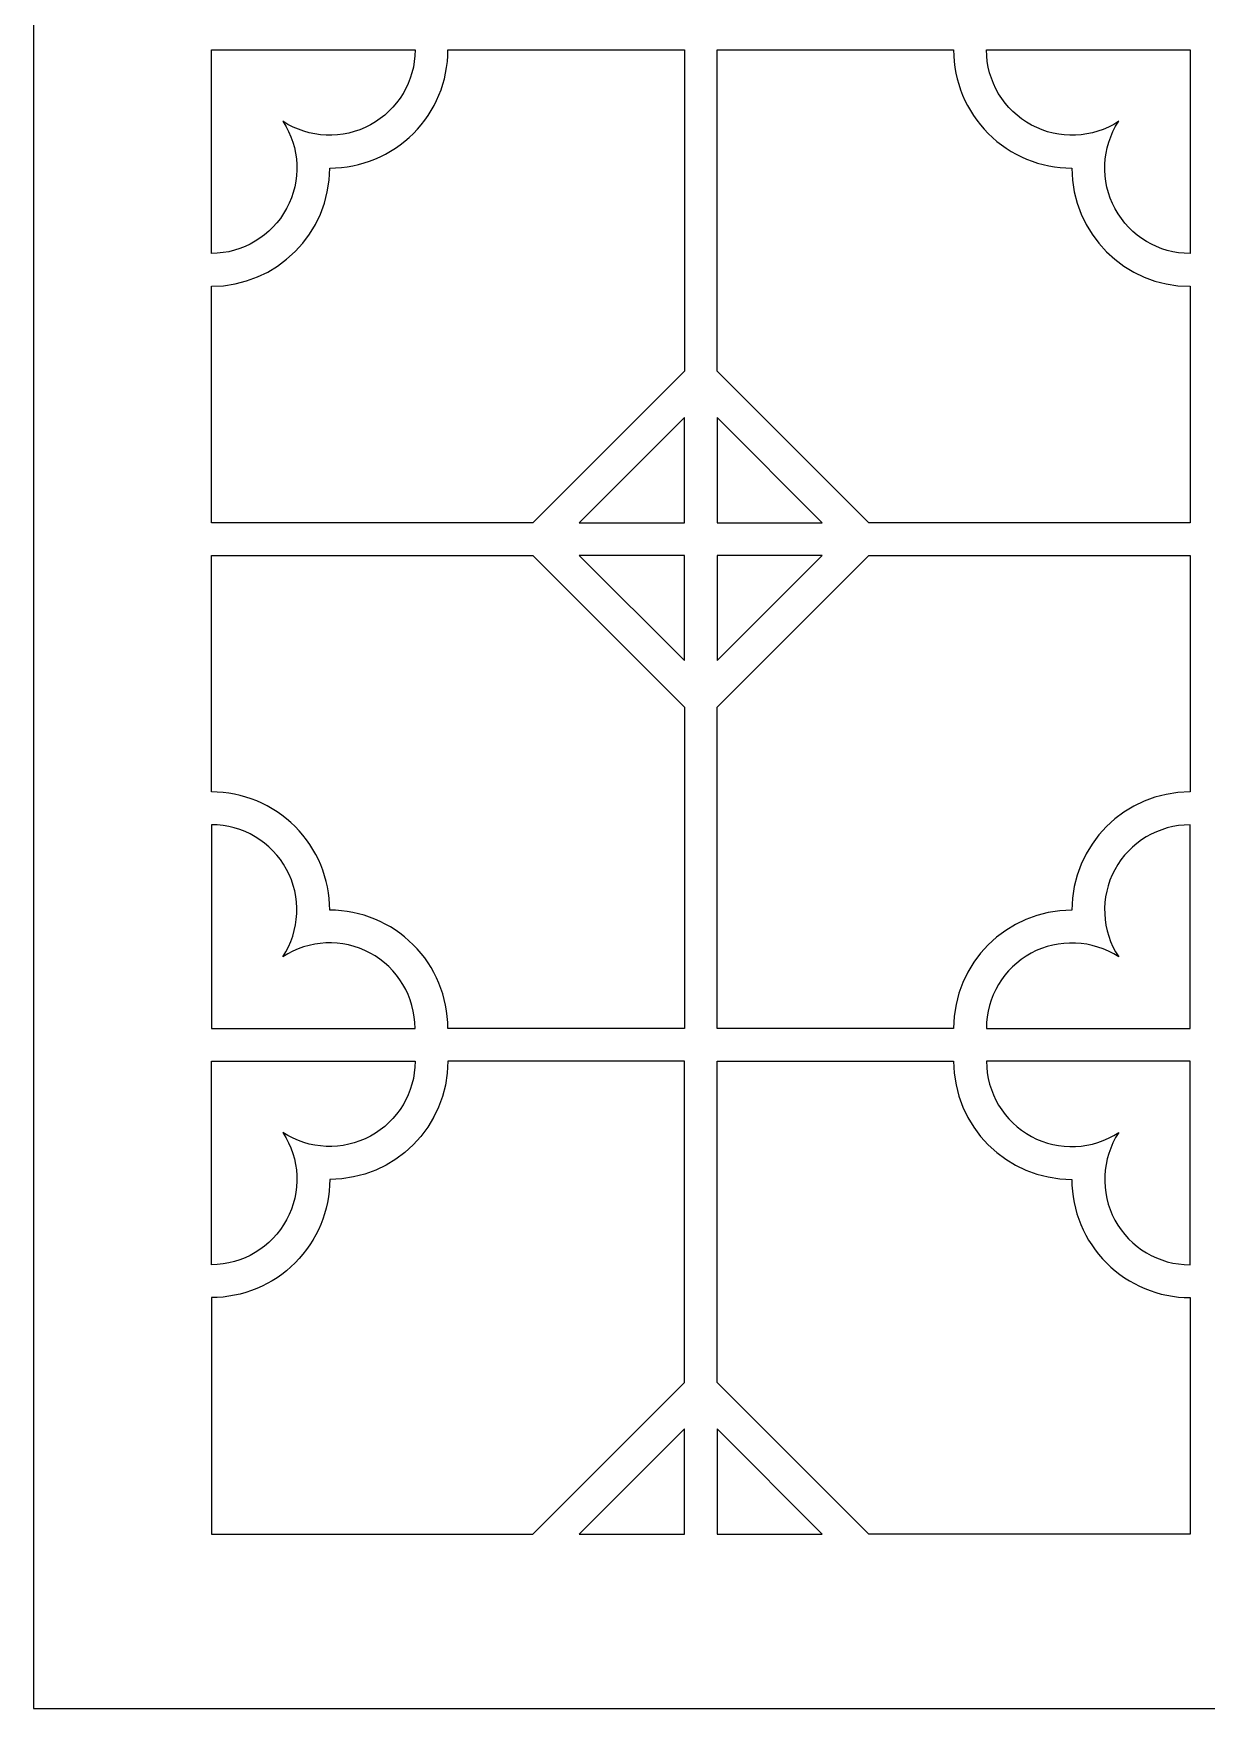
# Model space of a CAD drawing. Header units: centimetres. Extents: x -10.2 to 9.9, y -9.5 to 5.6.
# Drawn here: x 0.2 to 5.06, y -9.45 to -2.51 of the extents above; entities that cross this region are included whole.
import ezdxf

# ---------------------------------------------------------------- set-up
doc = ezdxf.new("R2010")
doc.units = ezdxf.units.CM
doc.header["$MEASUREMENT"] = 0

msp = doc.modelspace()

# ---------------------------------------------------------------- linework, layer by layer
at = {"color": 177}
for points, knots in [([(0.19997, 5.60612), (0.19997, 5.60612), (9.9253, 5.60612), (9.9253, 5.60612), (9.9253, 5.60612), (9.9253, 5.60612), (9.9253, -9.45455), (9.9253, -9.45455), (9.9253, -9.45455), (9.9253, -9.45455), (0.19997, -9.45455), (0.19997, -9.45455), (0.19997, -9.45455), (0.19997, -9.45455), (0.19997, 5.60612), (0.19997, 5.60612)], [0, 0, 0, 0, 0.2, 0.2, 0.2, 0.2, 0.4, 0.4, 0.4, 0.4, 0.6, 0.6, 0.6, 0.6, 1, 1, 1, 1]), ([(0.93765, -3.42168), (1.06793, -3.42138), (1.18748, -3.34978), (1.24909, -3.23511), (1.24909, -3.23511), (1.31079, -3.12043), (1.30539, -2.98236), (1.23367, -2.87369), (1.23367, -2.87369), (1.34274, -2.94481), (1.48191, -2.95054), (1.59635, -2.88835), (1.59635, -2.88835), (1.71087, -2.82619), (1.78209, -2.70784), (1.78173, -2.57761), (1.78173, -2.57761), (1.78173, -2.57761), (0.93765, -2.57761), (0.93765, -2.57761), (0.93765, -2.57761), (0.93765, -2.57761), (0.93765, -3.42168), (0.93765, -3.42168)], [0, 0, 0, 0, 0.1428571, 0.1428571, 0.1428571, 0.1428571, 0.2857143, 0.2857143, 0.2857143, 0.2857143, 0.4285714, 0.4285714, 0.4285714, 0.4285714, 0.5714286, 0.5714286, 0.5714286, 0.5714286, 0.7142857, 0.7142857, 0.7142857, 0.7142857, 1, 1, 1, 1]), ([(0.93765, -4.53804), (0.93765, -4.53804), (2.26991, -4.53804), (2.26991, -4.53804), (2.26991, -4.53804), (2.26991, -4.53804), (2.89802, -3.90979), (2.89802, -3.90979), (2.89802, -3.90979), (2.89802, -3.90979), (2.89802, -2.57761), (2.89802, -2.57761), (2.89802, -2.57761), (2.89802, -2.57761), (1.9179, -2.57761), (1.9179, -2.57761), (1.9179, -2.57761), (1.91797, -2.70757), (1.86637, -2.83217), (1.77459, -2.92415), (1.77459, -2.92415), (1.68281, -3.01592), (1.55763, -3.06764), (1.42783, -3.06771), (1.42783, -3.06771), (1.42794, -3.33819), (1.20821, -3.55765), (0.93765, -3.55778), (0.93765, -3.55778), (0.93765, -3.55778), (0.93765, -4.53804), (0.93765, -4.53804)], [0, 0, 0, 0, 0.1111111, 0.1111111, 0.1111111, 0.1111111, 0.2222222, 0.2222222, 0.2222222, 0.2222222, 0.3333333, 0.3333333, 0.3333333, 0.3333333, 0.4444444, 0.4444444, 0.4444444, 0.4444444, 0.5555556, 0.5555556, 0.5555556, 0.5555556, 0.6666667, 0.6666667, 0.6666667, 0.6666667, 0.7777778, 0.7777778, 0.7777778, 0.7777778, 1, 1, 1, 1]), ([(4.99457, -4.53804), (4.99457, -4.53804), (4.99457, -3.55778), (4.99457, -3.55778), (4.99457, -3.55778), (4.72403, -3.55804), (4.50461, -3.33819), (4.50447, -3.06771), (4.50447, -3.06771), (4.37456, -3.06777), (4.24992, -3.01627), (4.15804, -2.92448), (4.15804, -2.92448), (4.06611, -2.8327), (4.01444, -2.70757), (4.01435, -2.57761), (4.01435, -2.57761), (4.01435, -2.57761), (3.03418, -2.57761), (3.03418, -2.57761), (3.03418, -2.57761), (3.03418, -2.57761), (3.03418, -3.90979), (3.03418, -3.90979), (3.03418, -3.90979), (3.03418, -3.90979), (3.66234, -4.53804), (3.66234, -4.53804), (3.66234, -4.53804), (3.66234, -4.53804), (4.99457, -4.53804), (4.99457, -4.53804)], [0, 0, 0, 0, 0.1111111, 0.1111111, 0.1111111, 0.1111111, 0.2222222, 0.2222222, 0.2222222, 0.2222222, 0.3333333, 0.3333333, 0.3333333, 0.3333333, 0.4444444, 0.4444444, 0.4444444, 0.4444444, 0.5555556, 0.5555556, 0.5555556, 0.5555556, 0.6666667, 0.6666667, 0.6666667, 0.6666667, 0.7777778, 0.7777778, 0.7777778, 0.7777778, 1, 1, 1, 1]), ([(4.99457, -3.42168), (4.99457, -3.42168), (4.99457, -2.57761), (4.99457, -2.57761), (4.99457, -2.57761), (4.99457, -2.57761), (4.15051, -2.57761), (4.15051, -2.57761), (4.15051, -2.57761), (4.15076, -2.70784), (4.22254, -2.82749), (4.33712, -2.88911), (4.33712, -2.88911), (4.45182, -2.95068), (4.58986, -2.94529), (4.69862, -2.87369), (4.69862, -2.87369), (4.62736, -2.98267), (4.62172, -3.12198), (4.68387, -3.23647), (4.68387, -3.23647), (4.74602, -3.35085), (4.86436, -3.42202), (4.99457, -3.42168), (4.99457, -3.42168), (4.99457, -3.42168), (4.99457, -3.42168), (4.99457, -3.42168)], [0, 0, 0, 0, 0.125, 0.125, 0.125, 0.125, 0.25, 0.25, 0.25, 0.25, 0.375, 0.375, 0.375, 0.375, 0.5, 0.5, 0.5, 0.5, 0.625, 0.625, 0.625, 0.625, 0.75, 0.75, 0.75, 0.75, 1, 1, 1, 1]), ([(2.89802, -4.1023), (2.89802, -4.1023), (2.89802, -4.53804), (2.89802, -4.53804), (2.89802, -4.53804), (2.89802, -4.53804), (2.46242, -4.53804), (2.46242, -4.53804), (2.46242, -4.53804), (2.46242, -4.53804), (2.89802, -4.1023), (2.89802, -4.1023)], [0, 0, 0, 0, 0.25, 0.25, 0.25, 0.25, 0.5, 0.5, 0.5, 0.5, 1, 1, 1, 1]), ([(3.03418, -4.53804), (3.03418, -4.53804), (3.03418, -4.1023), (3.03418, -4.1023), (3.03418, -4.1023), (3.03418, -4.1023), (3.46975, -4.53804), (3.46975, -4.53804), (3.46975, -4.53804), (3.46975, -4.53804), (3.03418, -4.53804), (3.03418, -4.53804)], [0, 0, 0, 0, 0.25, 0.25, 0.25, 0.25, 0.5, 0.5, 0.5, 0.5, 1, 1, 1, 1]), ([(1.42783, -6.1444), (1.55763, -6.14438), (1.68228, -6.19588), (1.77416, -6.28768), (1.77416, -6.28768), (1.86609, -6.37946), (1.91787, -6.50454), (1.9179, -6.63448), (1.9179, -6.63448), (1.9179, -6.63448), (2.89802, -6.63448), (2.89802, -6.63448), (2.89802, -6.63448), (2.89802, -6.63448), (2.89802, -5.3023), (2.89802, -5.3023), (2.89802, -5.3023), (2.89802, -5.3023), (2.26991, -4.67412), (2.26991, -4.67412), (2.26991, -4.67412), (2.26991, -4.67412), (0.93765, -4.67412), (0.93765, -4.67412), (0.93765, -4.67412), (0.93765, -4.67412), (0.93765, -5.65433), (0.93765, -5.65433), (0.93765, -5.65433), (1.06766, -5.65431), (1.19236, -5.70597), (1.28427, -5.79782), (1.28427, -5.79782), (1.37612, -5.88975), (1.42774, -6.01444), (1.42783, -6.1444)], [0, 0, 0, 0, 0.1, 0.1, 0.1, 0.1, 0.2, 0.2, 0.2, 0.2, 0.3, 0.3, 0.3, 0.3, 0.4, 0.4, 0.4, 0.4, 0.5, 0.5, 0.5, 0.5, 0.6, 0.6, 0.6, 0.6, 0.7, 0.7, 0.7, 0.7, 0.8, 0.8, 0.8, 0.8, 1, 1, 1, 1]), ([(2.46242, -4.67412), (2.46242, -4.67412), (2.89802, -4.67412), (2.89802, -4.67412), (2.89802, -4.67412), (2.89802, -4.67412), (2.89802, -5.10985), (2.89802, -5.10985), (2.89802, -5.10985), (2.89802, -5.10985), (2.46242, -4.67412), (2.46242, -4.67412)], [0, 0, 0, 0, 0.25, 0.25, 0.25, 0.25, 0.5, 0.5, 0.5, 0.5, 1, 1, 1, 1]), ([(4.99457, -5.65433), (4.99457, -5.65433), (4.99457, -4.67412), (4.99457, -4.67412), (4.99457, -4.67412), (4.99457, -4.67412), (3.66234, -4.67412), (3.66234, -4.67412), (3.66234, -4.67412), (3.66234, -4.67412), (3.03418, -5.3023), (3.03418, -5.3023), (3.03418, -5.3023), (3.03418, -5.3023), (3.03418, -6.63448), (3.03418, -6.63448), (3.03418, -6.63448), (3.03418, -6.63448), (4.01435, -6.63448), (4.01435, -6.63448), (4.01435, -6.63448), (4.01416, -6.36405), (4.23395, -6.14461), (4.50447, -6.1444), (4.50447, -6.1444), (4.50422, -5.87393), (4.72403, -5.65451), (4.99457, -5.65433)], [0, 0, 0, 0, 0.125, 0.125, 0.125, 0.125, 0.25, 0.25, 0.25, 0.25, 0.375, 0.375, 0.375, 0.375, 0.5, 0.5, 0.5, 0.5, 0.625, 0.625, 0.625, 0.625, 0.75, 0.75, 0.75, 0.75, 1, 1, 1, 1]), ([(3.03418, -4.67412), (3.03418, -4.67412), (3.46975, -4.67412), (3.46975, -4.67412), (3.46975, -4.67412), (3.46975, -4.67412), (3.03418, -5.10985), (3.03418, -5.10985), (3.03418, -5.10985), (3.03418, -5.10985), (3.03418, -4.67412), (3.03418, -4.67412)], [0, 0, 0, 0, 0.25, 0.25, 0.25, 0.25, 0.5, 0.5, 0.5, 0.5, 1, 1, 1, 1]), ([(0.93765, -5.79049), (1.06759, -5.79009), (1.18721, -5.86116), (1.24922, -5.97528), (1.24922, -5.97528), (1.31121, -6.08944), (1.30466, -6.22973), (1.23367, -6.33856), (1.23367, -6.33856), (1.34218, -6.26696), (1.48108, -6.26076), (1.5955, -6.32221), (1.5955, -6.32221), (1.70997, -6.38375), (1.78146, -6.50454), (1.78173, -6.63448), (1.78173, -6.63448), (1.78173, -6.63448), (0.93765, -6.63448), (0.93765, -6.63448), (0.93765, -6.63448), (0.93765, -6.63448), (0.93765, -5.79049), (0.93765, -5.79049), (0.93765, -5.79049), (0.93765, -5.79049), (0.93765, -5.79049), (0.93765, -5.79049)], [0, 0, 0, 0, 0.125, 0.125, 0.125, 0.125, 0.25, 0.25, 0.25, 0.25, 0.375, 0.375, 0.375, 0.375, 0.5, 0.5, 0.5, 0.5, 0.625, 0.625, 0.625, 0.625, 0.75, 0.75, 0.75, 0.75, 1, 1, 1, 1]), ([(4.15051, -6.63448), (4.15024, -6.50454), (4.2212, -6.38501), (4.33541, -6.32304), (4.33541, -6.32304), (4.44953, -6.26108), (4.5898, -6.26756), (4.69862, -6.33856), (4.69862, -6.33856), (4.62711, -6.22997), (4.62093, -6.09103), (4.6823, -5.97668), (4.6823, -5.97668), (4.74386, -5.86227), (4.86463, -5.79076), (4.99457, -5.79049), (4.99457, -5.79049), (4.99457, -5.79049), (4.99457, -6.63448), (4.99457, -6.63448), (4.99457, -6.63448), (4.99457, -6.63448), (4.15051, -6.63448), (4.15051, -6.63448)], [0, 0, 0, 0, 0.1428571, 0.1428571, 0.1428571, 0.1428571, 0.2857143, 0.2857143, 0.2857143, 0.2857143, 0.4285714, 0.4285714, 0.4285714, 0.4285714, 0.5714286, 0.5714286, 0.5714286, 0.5714286, 0.7142857, 0.7142857, 0.7142857, 0.7142857, 1, 1, 1, 1]), ([(0.93765, -6.77067), (0.93765, -6.77067), (0.93765, -7.61468), (0.93765, -7.61468), (0.93765, -7.61468), (1.06793, -7.61447), (1.18748, -7.54274), (1.24903, -7.42808), (1.24903, -7.42808), (1.31079, -7.31342), (1.30539, -7.17536), (1.23367, -7.06653), (1.23367, -7.06653), (1.34274, -7.13781), (1.48191, -7.1434), (1.59635, -7.08139), (1.59635, -7.08139), (1.71087, -7.01919), (1.78209, -6.90082), (1.78173, -6.77067), (1.78173, -6.77067), (1.78173, -6.77067), (0.93765, -6.77067), (0.93765, -6.77067)], [0, 0, 0, 0, 0.1428571, 0.1428571, 0.1428571, 0.1428571, 0.2857143, 0.2857143, 0.2857143, 0.2857143, 0.4285714, 0.4285714, 0.4285714, 0.4285714, 0.5714286, 0.5714286, 0.5714286, 0.5714286, 0.7142857, 0.7142857, 0.7142857, 0.7142857, 1, 1, 1, 1]), ([(0.93765, -7.7508), (1.06784, -7.75073), (1.19247, -7.69902), (1.28441, -7.60692), (1.28441, -7.60692), (1.37635, -7.51493), (1.42789, -7.39092), (1.42783, -7.26069), (1.42783, -7.26069), (1.69861, -7.26053), (1.91797, -7.04153), (1.9179, -6.77067), (1.9179, -6.77067), (1.9179, -6.77067), (2.89802, -6.77067), (2.89802, -6.77067), (2.89802, -6.77067), (2.89802, -6.77067), (2.89802, -8.10282), (2.89802, -8.10282), (2.89802, -8.10282), (2.89802, -8.10282), (2.26991, -8.73106), (2.26991, -8.73106), (2.26991, -8.73106), (2.26991, -8.73106), (0.93765, -8.73106), (0.93765, -8.73106), (0.93765, -8.73106), (0.93765, -8.73106), (0.93765, -7.7508), (0.93765, -7.7508)], [0, 0, 0, 0, 0.1111111, 0.1111111, 0.1111111, 0.1111111, 0.2222222, 0.2222222, 0.2222222, 0.2222222, 0.3333333, 0.3333333, 0.3333333, 0.3333333, 0.4444444, 0.4444444, 0.4444444, 0.4444444, 0.5555556, 0.5555556, 0.5555556, 0.5555556, 0.6666667, 0.6666667, 0.6666667, 0.6666667, 0.7777778, 0.7777778, 0.7777778, 0.7777778, 1, 1, 1, 1]), ([(4.99457, -7.7508), (4.86463, -7.7508), (4.73987, -7.69915), (4.64796, -7.60728), (4.64796, -7.60728), (4.55606, -7.51536), (4.5045, -7.39074), (4.50447, -7.26069), (4.50447, -7.26069), (4.23395, -7.26082), (4.01461, -7.04105), (4.01435, -6.77067), (4.01435, -6.77067), (4.01435, -6.77067), (3.03418, -6.77067), (3.03418, -6.77067), (3.03418, -6.77067), (3.03418, -6.77067), (3.03418, -8.10282), (3.03418, -8.10282), (3.03418, -8.10282), (3.03418, -8.10282), (3.66234, -8.73106), (3.66234, -8.73106), (3.66234, -8.73106), (3.66234, -8.73106), (4.99457, -8.73106), (4.99457, -8.73106), (4.99457, -8.73106), (4.99457, -8.73106), (4.99457, -7.7508), (4.99457, -7.7508), (4.99457, -7.7508), (4.99457, -7.7508), (4.99457, -7.7508), (4.99457, -7.7508)], [0, 0, 0, 0, 0.1, 0.1, 0.1, 0.1, 0.2, 0.2, 0.2, 0.2, 0.3, 0.3, 0.3, 0.3, 0.4, 0.4, 0.4, 0.4, 0.5, 0.5, 0.5, 0.5, 0.6, 0.6, 0.6, 0.6, 0.7, 0.7, 0.7, 0.7, 0.8, 0.8, 0.8, 0.8, 1, 1, 1, 1]), ([(4.69862, -7.06653), (4.59008, -7.13808), (4.45114, -7.14443), (4.33674, -7.08291), (4.33674, -7.08291), (4.22232, -7.02141), (4.15084, -6.90056), (4.15051, -6.77067), (4.15051, -6.77067), (4.15051, -6.77067), (4.99457, -6.77067), (4.99457, -6.77067), (4.99457, -6.77067), (4.99457, -6.77067), (4.99457, -7.61468), (4.99457, -7.61468), (4.99457, -7.61468), (4.86463, -7.61495), (4.74506, -7.54403), (4.68307, -7.42981), (4.68307, -7.42981), (4.62108, -7.31568), (4.62757, -7.17536), (4.69862, -7.06653), (4.69862, -7.06653), (4.69862, -7.06653), (4.69862, -7.06653), (4.69862, -7.06653)], [0, 0, 0, 0, 0.125, 0.125, 0.125, 0.125, 0.25, 0.25, 0.25, 0.25, 0.375, 0.375, 0.375, 0.375, 0.5, 0.5, 0.5, 0.5, 0.625, 0.625, 0.625, 0.625, 0.75, 0.75, 0.75, 0.75, 1, 1, 1, 1]), ([(2.89802, -8.29531), (2.89802, -8.29531), (2.89802, -8.73106), (2.89802, -8.73106), (2.89802, -8.73106), (2.89802, -8.73106), (2.46242, -8.73106), (2.46242, -8.73106), (2.46242, -8.73106), (2.46242, -8.73106), (2.89802, -8.29531), (2.89802, -8.29531)], [0, 0, 0, 0, 0.25, 0.25, 0.25, 0.25, 0.5, 0.5, 0.5, 0.5, 1, 1, 1, 1]), ([(3.03418, -8.29531), (3.03418, -8.29531), (3.46975, -8.73106), (3.46975, -8.73106), (3.46975, -8.73106), (3.46975, -8.73106), (3.03418, -8.73106), (3.03418, -8.73106), (3.03418, -8.73106), (3.03418, -8.73106), (3.03418, -8.29531), (3.03418, -8.29531)], [0, 0, 0, 0, 0.25, 0.25, 0.25, 0.25, 0.5, 0.5, 0.5, 0.5, 1, 1, 1, 1])]:
    msp.add_open_spline(points, degree=3, knots=knots, dxfattribs=at)
at = {"lineweight": 9}
for points, knots in [([(0.19997, 5.60612), (0.19997, 5.60612), (9.9253, 5.60612), (9.9253, 5.60612), (9.9253, 5.60612), (9.9253, 5.60612), (9.9253, -9.45455), (9.9253, -9.45455), (9.9253, -9.45455), (9.9253, -9.45455), (0.19997, -9.45455), (0.19997, -9.45455), (0.19997, -9.45455), (0.19997, -9.45455), (0.19997, 5.60612), (0.19997, 5.60612)], [0, 0, 0, 0, 0.2, 0.2, 0.2, 0.2, 0.4, 0.4, 0.4, 0.4, 0.6, 0.6, 0.6, 0.6, 1, 1, 1, 1]), ([(0.93765, -3.42168), (1.06793, -3.42138), (1.18748, -3.34978), (1.24909, -3.23511), (1.24909, -3.23511), (1.31079, -3.12043), (1.30539, -2.98236), (1.23367, -2.87369), (1.23367, -2.87369), (1.34274, -2.94481), (1.48191, -2.95054), (1.59635, -2.88835), (1.59635, -2.88835), (1.71087, -2.82619), (1.78209, -2.70784), (1.78173, -2.57761), (1.78173, -2.57761), (1.78173, -2.57761), (0.93765, -2.57761), (0.93765, -2.57761), (0.93765, -2.57761), (0.93765, -2.57761), (0.93765, -3.42168), (0.93765, -3.42168)], [0, 0, 0, 0, 0.1428571, 0.1428571, 0.1428571, 0.1428571, 0.2857143, 0.2857143, 0.2857143, 0.2857143, 0.4285714, 0.4285714, 0.4285714, 0.4285714, 0.5714286, 0.5714286, 0.5714286, 0.5714286, 0.7142857, 0.7142857, 0.7142857, 0.7142857, 1, 1, 1, 1]), ([(0.93765, -4.53804), (0.93765, -4.53804), (2.26991, -4.53804), (2.26991, -4.53804), (2.26991, -4.53804), (2.26991, -4.53804), (2.89802, -3.90979), (2.89802, -3.90979), (2.89802, -3.90979), (2.89802, -3.90979), (2.89802, -2.57761), (2.89802, -2.57761), (2.89802, -2.57761), (2.89802, -2.57761), (1.9179, -2.57761), (1.9179, -2.57761), (1.9179, -2.57761), (1.91797, -2.70757), (1.86637, -2.83217), (1.77459, -2.92415), (1.77459, -2.92415), (1.68281, -3.01592), (1.55763, -3.06764), (1.42783, -3.06771), (1.42783, -3.06771), (1.42794, -3.33819), (1.20821, -3.55765), (0.93765, -3.55778), (0.93765, -3.55778), (0.93765, -3.55778), (0.93765, -4.53804), (0.93765, -4.53804)], [0, 0, 0, 0, 0.1111111, 0.1111111, 0.1111111, 0.1111111, 0.2222222, 0.2222222, 0.2222222, 0.2222222, 0.3333333, 0.3333333, 0.3333333, 0.3333333, 0.4444444, 0.4444444, 0.4444444, 0.4444444, 0.5555556, 0.5555556, 0.5555556, 0.5555556, 0.6666667, 0.6666667, 0.6666667, 0.6666667, 0.7777778, 0.7777778, 0.7777778, 0.7777778, 1, 1, 1, 1]), ([(4.99457, -4.53804), (4.99457, -4.53804), (4.99457, -3.55778), (4.99457, -3.55778), (4.99457, -3.55778), (4.72403, -3.55804), (4.50461, -3.33819), (4.50447, -3.06771), (4.50447, -3.06771), (4.37456, -3.06777), (4.24992, -3.01627), (4.15804, -2.92448), (4.15804, -2.92448), (4.06611, -2.8327), (4.01444, -2.70757), (4.01435, -2.57761), (4.01435, -2.57761), (4.01435, -2.57761), (3.03418, -2.57761), (3.03418, -2.57761), (3.03418, -2.57761), (3.03418, -2.57761), (3.03418, -3.90979), (3.03418, -3.90979), (3.03418, -3.90979), (3.03418, -3.90979), (3.66234, -4.53804), (3.66234, -4.53804), (3.66234, -4.53804), (3.66234, -4.53804), (4.99457, -4.53804), (4.99457, -4.53804)], [0, 0, 0, 0, 0.1111111, 0.1111111, 0.1111111, 0.1111111, 0.2222222, 0.2222222, 0.2222222, 0.2222222, 0.3333333, 0.3333333, 0.3333333, 0.3333333, 0.4444444, 0.4444444, 0.4444444, 0.4444444, 0.5555556, 0.5555556, 0.5555556, 0.5555556, 0.6666667, 0.6666667, 0.6666667, 0.6666667, 0.7777778, 0.7777778, 0.7777778, 0.7777778, 1, 1, 1, 1]), ([(4.99457, -3.42168), (4.99457, -3.42168), (4.99457, -2.57761), (4.99457, -2.57761), (4.99457, -2.57761), (4.99457, -2.57761), (4.15051, -2.57761), (4.15051, -2.57761), (4.15051, -2.57761), (4.15076, -2.70784), (4.22254, -2.82749), (4.33712, -2.88911), (4.33712, -2.88911), (4.45182, -2.95068), (4.58986, -2.94529), (4.69862, -2.87369), (4.69862, -2.87369), (4.62736, -2.98267), (4.62172, -3.12198), (4.68387, -3.23647), (4.68387, -3.23647), (4.74602, -3.35085), (4.86436, -3.42202), (4.99457, -3.42168)], [0, 0, 0, 0, 0.1428571, 0.1428571, 0.1428571, 0.1428571, 0.2857143, 0.2857143, 0.2857143, 0.2857143, 0.4285714, 0.4285714, 0.4285714, 0.4285714, 0.5714286, 0.5714286, 0.5714286, 0.5714286, 0.7142857, 0.7142857, 0.7142857, 0.7142857, 1, 1, 1, 1]), ([(2.89802, -4.1023), (2.89802, -4.1023), (2.89802, -4.53804), (2.89802, -4.53804), (2.89802, -4.53804), (2.89802, -4.53804), (2.46242, -4.53804), (2.46242, -4.53804), (2.46242, -4.53804), (2.46242, -4.53804), (2.89802, -4.1023), (2.89802, -4.1023)], [0, 0, 0, 0, 0.25, 0.25, 0.25, 0.25, 0.5, 0.5, 0.5, 0.5, 1, 1, 1, 1]), ([(3.03418, -4.53804), (3.03418, -4.53804), (3.03418, -4.1023), (3.03418, -4.1023), (3.03418, -4.1023), (3.03418, -4.1023), (3.46975, -4.53804), (3.46975, -4.53804), (3.46975, -4.53804), (3.46975, -4.53804), (3.03418, -4.53804), (3.03418, -4.53804)], [0, 0, 0, 0, 0.25, 0.25, 0.25, 0.25, 0.5, 0.5, 0.5, 0.5, 1, 1, 1, 1]), ([(1.42783, -6.1444), (1.55763, -6.14438), (1.68228, -6.19588), (1.77416, -6.28768), (1.77416, -6.28768), (1.86609, -6.37946), (1.91787, -6.50454), (1.9179, -6.63448), (1.9179, -6.63448), (1.9179, -6.63448), (2.89802, -6.63448), (2.89802, -6.63448), (2.89802, -6.63448), (2.89802, -6.63448), (2.89802, -5.3023), (2.89802, -5.3023), (2.89802, -5.3023), (2.89802, -5.3023), (2.26991, -4.67412), (2.26991, -4.67412), (2.26991, -4.67412), (2.26991, -4.67412), (0.93765, -4.67412), (0.93765, -4.67412), (0.93765, -4.67412), (0.93765, -4.67412), (0.93765, -5.65433), (0.93765, -5.65433), (0.93765, -5.65433), (1.06766, -5.65431), (1.19236, -5.70597), (1.28427, -5.79782), (1.28427, -5.79782), (1.37612, -5.88975), (1.42774, -6.01444), (1.42783, -6.1444)], [0, 0, 0, 0, 0.1, 0.1, 0.1, 0.1, 0.2, 0.2, 0.2, 0.2, 0.3, 0.3, 0.3, 0.3, 0.4, 0.4, 0.4, 0.4, 0.5, 0.5, 0.5, 0.5, 0.6, 0.6, 0.6, 0.6, 0.7, 0.7, 0.7, 0.7, 0.8, 0.8, 0.8, 0.8, 1, 1, 1, 1]), ([(2.46242, -4.67412), (2.46242, -4.67412), (2.89802, -4.67412), (2.89802, -4.67412), (2.89802, -4.67412), (2.89802, -4.67412), (2.89802, -5.10985), (2.89802, -5.10985), (2.89802, -5.10985), (2.89802, -5.10985), (2.46242, -4.67412), (2.46242, -4.67412)], [0, 0, 0, 0, 0.25, 0.25, 0.25, 0.25, 0.5, 0.5, 0.5, 0.5, 1, 1, 1, 1]), ([(4.99457, -5.65433), (4.99457, -5.65433), (4.99457, -4.67412), (4.99457, -4.67412), (4.99457, -4.67412), (4.99457, -4.67412), (3.66234, -4.67412), (3.66234, -4.67412), (3.66234, -4.67412), (3.66234, -4.67412), (3.03418, -5.3023), (3.03418, -5.3023), (3.03418, -5.3023), (3.03418, -5.3023), (3.03418, -6.63448), (3.03418, -6.63448), (3.03418, -6.63448), (3.03418, -6.63448), (4.01435, -6.63448), (4.01435, -6.63448), (4.01435, -6.63448), (4.01416, -6.36405), (4.23395, -6.14461), (4.50447, -6.1444), (4.50447, -6.1444), (4.50422, -5.87393), (4.72403, -5.65451), (4.99457, -5.65433)], [0, 0, 0, 0, 0.125, 0.125, 0.125, 0.125, 0.25, 0.25, 0.25, 0.25, 0.375, 0.375, 0.375, 0.375, 0.5, 0.5, 0.5, 0.5, 0.625, 0.625, 0.625, 0.625, 0.75, 0.75, 0.75, 0.75, 1, 1, 1, 1]), ([(3.03418, -4.67412), (3.03418, -4.67412), (3.46975, -4.67412), (3.46975, -4.67412), (3.46975, -4.67412), (3.46975, -4.67412), (3.03418, -5.10985), (3.03418, -5.10985), (3.03418, -5.10985), (3.03418, -5.10985), (3.03418, -4.67412), (3.03418, -4.67412)], [0, 0, 0, 0, 0.25, 0.25, 0.25, 0.25, 0.5, 0.5, 0.5, 0.5, 1, 1, 1, 1]), ([(0.93765, -5.79049), (1.06759, -5.79009), (1.18721, -5.86116), (1.24922, -5.97528), (1.24922, -5.97528), (1.31121, -6.08944), (1.30466, -6.22973), (1.23367, -6.33856), (1.23367, -6.33856), (1.34218, -6.26696), (1.48108, -6.26076), (1.5955, -6.32221), (1.5955, -6.32221), (1.70997, -6.38375), (1.78146, -6.50454), (1.78173, -6.63448), (1.78173, -6.63448), (1.78173, -6.63448), (0.93765, -6.63448), (0.93765, -6.63448), (0.93765, -6.63448), (0.93765, -6.63448), (0.93765, -5.79049), (0.93765, -5.79049)], [0, 0, 0, 0, 0.1428571, 0.1428571, 0.1428571, 0.1428571, 0.2857143, 0.2857143, 0.2857143, 0.2857143, 0.4285714, 0.4285714, 0.4285714, 0.4285714, 0.5714286, 0.5714286, 0.5714286, 0.5714286, 0.7142857, 0.7142857, 0.7142857, 0.7142857, 1, 1, 1, 1]), ([(4.15051, -6.63448), (4.15024, -6.50454), (4.2212, -6.38501), (4.33541, -6.32304), (4.33541, -6.32304), (4.44953, -6.26108), (4.5898, -6.26756), (4.69862, -6.33856), (4.69862, -6.33856), (4.62711, -6.22997), (4.62093, -6.09103), (4.6823, -5.97668), (4.6823, -5.97668), (4.74386, -5.86227), (4.86463, -5.79076), (4.99457, -5.79049), (4.99457, -5.79049), (4.99457, -5.79049), (4.99457, -6.63448), (4.99457, -6.63448), (4.99457, -6.63448), (4.99457, -6.63448), (4.15051, -6.63448), (4.15051, -6.63448)], [0, 0, 0, 0, 0.1428571, 0.1428571, 0.1428571, 0.1428571, 0.2857143, 0.2857143, 0.2857143, 0.2857143, 0.4285714, 0.4285714, 0.4285714, 0.4285714, 0.5714286, 0.5714286, 0.5714286, 0.5714286, 0.7142857, 0.7142857, 0.7142857, 0.7142857, 1, 1, 1, 1]), ([(0.93765, -6.77067), (0.93765, -6.77067), (0.93765, -7.61468), (0.93765, -7.61468), (0.93765, -7.61468), (1.06793, -7.61447), (1.18748, -7.54274), (1.24903, -7.42808), (1.24903, -7.42808), (1.31079, -7.31342), (1.30539, -7.17536), (1.23367, -7.06653), (1.23367, -7.06653), (1.34274, -7.13781), (1.48191, -7.1434), (1.59635, -7.08139), (1.59635, -7.08139), (1.71087, -7.01919), (1.78209, -6.90082), (1.78173, -6.77067), (1.78173, -6.77067), (1.78173, -6.77067), (0.93765, -6.77067), (0.93765, -6.77067)], [0, 0, 0, 0, 0.1428571, 0.1428571, 0.1428571, 0.1428571, 0.2857143, 0.2857143, 0.2857143, 0.2857143, 0.4285714, 0.4285714, 0.4285714, 0.4285714, 0.5714286, 0.5714286, 0.5714286, 0.5714286, 0.7142857, 0.7142857, 0.7142857, 0.7142857, 1, 1, 1, 1]), ([(0.93765, -7.7508), (1.06784, -7.75073), (1.19247, -7.69902), (1.28441, -7.60692), (1.28441, -7.60692), (1.37635, -7.51493), (1.42789, -7.39092), (1.42783, -7.26069), (1.42783, -7.26069), (1.69861, -7.26053), (1.91797, -7.04153), (1.9179, -6.77067), (1.9179, -6.77067), (1.9179, -6.77067), (2.89802, -6.77067), (2.89802, -6.77067), (2.89802, -6.77067), (2.89802, -6.77067), (2.89802, -8.10282), (2.89802, -8.10282), (2.89802, -8.10282), (2.89802, -8.10282), (2.26991, -8.73106), (2.26991, -8.73106), (2.26991, -8.73106), (2.26991, -8.73106), (0.93765, -8.73106), (0.93765, -8.73106), (0.93765, -8.73106), (0.93765, -8.73106), (0.93765, -7.7508), (0.93765, -7.7508)], [0, 0, 0, 0, 0.1111111, 0.1111111, 0.1111111, 0.1111111, 0.2222222, 0.2222222, 0.2222222, 0.2222222, 0.3333333, 0.3333333, 0.3333333, 0.3333333, 0.4444444, 0.4444444, 0.4444444, 0.4444444, 0.5555556, 0.5555556, 0.5555556, 0.5555556, 0.6666667, 0.6666667, 0.6666667, 0.6666667, 0.7777778, 0.7777778, 0.7777778, 0.7777778, 1, 1, 1, 1]), ([(4.99457, -7.7508), (4.86463, -7.7508), (4.73987, -7.69915), (4.64796, -7.60728), (4.64796, -7.60728), (4.55606, -7.51536), (4.5045, -7.39074), (4.50447, -7.26069), (4.50447, -7.26069), (4.23395, -7.26082), (4.01461, -7.04105), (4.01435, -6.77067), (4.01435, -6.77067), (4.01435, -6.77067), (3.03418, -6.77067), (3.03418, -6.77067), (3.03418, -6.77067), (3.03418, -6.77067), (3.03418, -8.10282), (3.03418, -8.10282), (3.03418, -8.10282), (3.03418, -8.10282), (3.66234, -8.73106), (3.66234, -8.73106), (3.66234, -8.73106), (3.66234, -8.73106), (4.99457, -8.73106), (4.99457, -8.73106), (4.99457, -8.73106), (4.99457, -8.73106), (4.99457, -7.7508), (4.99457, -7.7508)], [0, 0, 0, 0, 0.1111111, 0.1111111, 0.1111111, 0.1111111, 0.2222222, 0.2222222, 0.2222222, 0.2222222, 0.3333333, 0.3333333, 0.3333333, 0.3333333, 0.4444444, 0.4444444, 0.4444444, 0.4444444, 0.5555556, 0.5555556, 0.5555556, 0.5555556, 0.6666667, 0.6666667, 0.6666667, 0.6666667, 0.7777778, 0.7777778, 0.7777778, 0.7777778, 1, 1, 1, 1]), ([(4.69862, -7.06653), (4.59008, -7.13808), (4.45114, -7.14443), (4.33674, -7.08291), (4.33674, -7.08291), (4.22232, -7.02141), (4.15084, -6.90056), (4.15051, -6.77067), (4.15051, -6.77067), (4.15051, -6.77067), (4.99457, -6.77067), (4.99457, -6.77067), (4.99457, -6.77067), (4.99457, -6.77067), (4.99457, -7.61468), (4.99457, -7.61468), (4.99457, -7.61468), (4.86463, -7.61495), (4.74506, -7.54403), (4.68307, -7.42981), (4.68307, -7.42981), (4.62108, -7.31568), (4.62757, -7.17536), (4.69862, -7.06653)], [0, 0, 0, 0, 0.1428571, 0.1428571, 0.1428571, 0.1428571, 0.2857143, 0.2857143, 0.2857143, 0.2857143, 0.4285714, 0.4285714, 0.4285714, 0.4285714, 0.5714286, 0.5714286, 0.5714286, 0.5714286, 0.7142857, 0.7142857, 0.7142857, 0.7142857, 1, 1, 1, 1]), ([(2.89802, -8.29531), (2.89802, -8.29531), (2.89802, -8.73106), (2.89802, -8.73106), (2.89802, -8.73106), (2.89802, -8.73106), (2.46242, -8.73106), (2.46242, -8.73106), (2.46242, -8.73106), (2.46242, -8.73106), (2.89802, -8.29531), (2.89802, -8.29531)], [0, 0, 0, 0, 0.25, 0.25, 0.25, 0.25, 0.5, 0.5, 0.5, 0.5, 1, 1, 1, 1]), ([(3.03418, -8.29531), (3.03418, -8.29531), (3.46975, -8.73106), (3.46975, -8.73106), (3.46975, -8.73106), (3.46975, -8.73106), (3.03418, -8.73106), (3.03418, -8.73106), (3.03418, -8.73106), (3.03418, -8.73106), (3.03418, -8.29531), (3.03418, -8.29531)], [0, 0, 0, 0, 0.25, 0.25, 0.25, 0.25, 0.5, 0.5, 0.5, 0.5, 1, 1, 1, 1])]:
    msp.add_open_spline(points, degree=3, knots=knots, dxfattribs=at)

doc.saveas('drawing.dxf')
